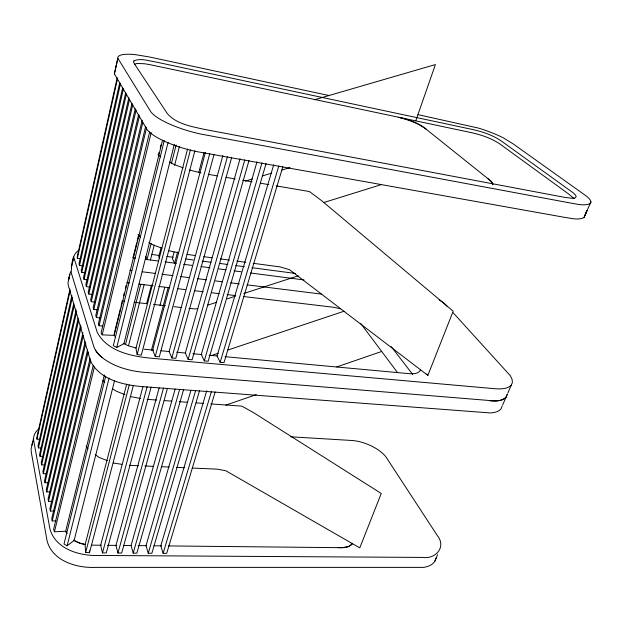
<?xml version="1.0" encoding="UTF-8"?>
<svg xmlns="http://www.w3.org/2000/svg" width="622" height="622" viewBox="0 0 622 622"><rect width="100%" height="100%" fill="white"/><g stroke="black" fill="none" stroke-linecap="round" stroke-linejoin="round"><path stroke-width="0.93" d="M584.058 217.56L586.919 210.679L584.058 217.56C578.141 220.437 571.323 218.268 565.149 217.443L197.594 151.76A45.227 12.564 15.7 0 1 179.152 146.94A44.947 12.487 15.6 0 1 161.984 140.074A45.219 12.564 15.7 0 1 146.986 129.462L114.464 73.979L117.807 58.227A40.166 9.089 15.5 0 1 135.697 54.689L149.708 57.037L328.952 95.516M116.166 66.111L117.807 58.227L150.672 111.548A45.616 11.973 15.8 0 0 200.323 133.963L570.343 203.005C576.726 203.923 583.56 206.17 589.85 203.783A38.533 8.451 20.5 0 0 586.725 196.334L513.08 143.83L503.423 137.913A34.467 6.896 19.4 0 0 478.559 128.116L418.007 114.635M113.461 364.523C105.546 360.503 97.009 355.349 93.79 346.594L71.211 272.623C71.748 265.182 71.654 254.841 78.667 250.378M68.529 280.265L69.532 276.005L67.961 282.862L68.342 285.529L90.4 360.698C99.707 380.081 124.237 385.282 143.845 386.736L490.284 412.938A35.913 14.734 22.8 0 0 501.122 408.74L502.211 405.839M69.897 274.279L68.933 278.563L70.473 271.736M437.608 554.676L434.832 561.293A33.432 18.435 25.2 0 1 423.823 567.373L95.594 567.381C76.856 568.205 52.699 561.238 47.132 541.093L31.287 452.155L31.1 448.928L32.772 441.534M31.947 445.22L33.487 438.347M69.967 289.129L36.892 437.149L36.931 439.085L39.73 439.389M117.224 77.633L77.206 256.738L77.369 258.285L80.114 258.752M36.931 439.085L70.107 290.754M77.369 258.285L117.535 78.699M71.872 295.536L38.059 445.865L38.44 447.879L41.254 448.019M119.751 82.656L79.002 263.814L79.538 265.462L83.208 265.921M38.44 447.879L72.377 297.254M79.538 265.462L120.45 83.853M73.761 303.583L39.637 454.223L40.026 456.284L42.871 456.416M122.69 87.593L81.218 270.663L81.77 272.35L84.553 272.685M72.766 261.326L73.334 258.838L71.374 267.46M40.026 456.284L74.29 305.301M81.77 272.35L123.413 88.822M76.148 309.865L41.254 462.776L41.651 464.883L44.527 464.999M125.714 92.67L83.496 277.676L84.056 279.402L87.811 279.846M41.651 464.883L76.677 311.669M84.056 279.402L126.46 93.938M78.147 318.262L42.902 471.523L43.307 473.676L46.215 473.793M128.816 97.887L85.82 284.868L86.396 286.641L90.198 287.076M43.307 473.676L78.699 320.073M86.396 286.641L129.578 99.186M80.642 324.925L44.59 480.479L45.009 482.68L48.602 482.804M132.004 103.244L88.215 292.239L88.798 294.058L92.647 294.494M45.009 482.68L81.194 326.814M88.798 294.058L132.797 104.566M82.967 332.754L46.323 489.638L46.751 491.901L50.382 492.01M135.285 108.757L90.664 299.804L91.271 301.67L94.863 302.067M46.751 491.901L83.325 335.608M91.271 301.67L136.101 110.11M85.144 341.703L48.096 499.023L48.532 501.34L52.201 501.441M138.667 114.409L93.176 307.571L93.798 309.484L97.436 309.873M116.563 64.26L114.72 72.028A39.956 9.571 15.4 0 0 114.464 73.979M48.532 501.34L85.727 343.694M93.798 309.484L139.491 115.816M87.585 349.953L49.908 508.633L50.359 511.004L54.075 511.097M142.135 120.24L95.757 315.541L96.394 317.508L100.08 317.889M50.359 511.004L88.2 351.959M96.394 317.508L142.772 122.62M90.112 358.381L51.766 518.484L52.225 520.909L55.988 520.987M145.703 126.25L98.408 323.72L99.069 325.741L102.793 326.115M52.225 520.909L90.726 360.48M99.069 325.741L146.59 127.72M93.121 365.79L53.609 529.322L54.448 531.802L65.66 531.242L104.379 374.949M149.645 131.887L101.114 332.731L102.187 334.838L114.184 335.398L162.56 140.152M54.448 531.802L94.389 367.027M102.187 334.838L151.216 132.54M114.036 334.387L120.551 308.038M121.018 306.156L122.417 300.512M123.584 295.808L124.283 292.985M125.45 288.281L126.149 285.459M133.007 257.749L136.731 242.697M137.198 240.815L138.597 235.17M158.392 155.205L159.092 152.382M160.258 147.678L160.958 144.856M105.709 376.201L64.019 543.978L67.106 545.828L74.104 540.495L114.565 380.602M164.27 140.572L113.297 345.669L116.742 347.465L123.895 343.733L174.347 144.358M67.106 545.828L109.107 377.997M116.742 347.465L168.095 142.275M125.473 344.518L140.766 284.293M151.092 243.606L147.041 259.568L145.665 256.513M171.353 163.78L176.127 144.996M128.521 345.77L144.117 284.697M150.423 260.012L154.256 245.006M174.603 165.32L179.393 146.567M146.621 303.668L151.465 284.946M161.168 247.432L158.742 256.793L159.465 258.317M126.678 384.101L85.082 544.748L85.657 552.422L89.514 552.701L133.333 385.554M187.556 149.031L135.977 348.211L137.143 354.556L141.311 355.139L194.88 150.788M85.657 552.422L129.22 385.026M137.143 354.556L190.418 149.848M159.986 305.309L164.698 287.519M174.09 252.042L172.356 258.581L174.619 263.153L177.612 251.918M151.441 350.24L168.127 287.551M198.791 172.341L204.024 152.685M142.936 386.635L100.64 545.23L102.49 552.911L106.261 552.935L151.13 387.032M205.392 152.429L152.701 350.015L155.251 356.476L159.294 356.841L214.077 154.295M102.49 552.911L147.134 386.713M155.251 356.476L209.769 153.517M159.154 387.879L115.956 545.385L117.939 553.02L121.655 553.044L167.474 388.291M222.863 155.586L169.122 351.531L171.82 357.961L175.808 358.319L231.672 157.444M117.939 553.02L163.532 387.98M171.82 357.961L227.427 156.682M175.14 389.154L131.087 545.541L133.186 553.129L136.863 553.152L183.591 389.527M240.053 158.711L185.317 353.024L188.155 359.43L192.089 359.78L248.994 160.546M133.186 553.129L179.696 389.232M188.155 359.43L244.811 159.8M190.907 390.414L146.022 545.696L148.246 553.23L151.877 553.261L199.491 390.756M257.01 161.767L201.295 354.501L204.273 360.869L208.152 361.219L266.06 163.609M148.246 553.23L195.65 390.46M204.273 360.869L261.94 162.871M206.745 390.725L160.779 545.844L163.12 553.339L166.704 553.362L215.181 391.977M273.711 164.776L217.055 355.955L220.165 362.292L223.99 362.634L282.87 166.618M163.12 553.339L211.387 391.681M220.165 362.292L278.812 165.895M415.791 120.769L435.392 64.564L314.335 99.784M507.303 394.115L506.246 396.953A36.107 14.415 22.7 0 1 495.423 400.996L147.624 372.586C135.884 371.917 124.175 369.515 113.468 364.531M434.832 561.293L436.24 557.685M253.224 263.3L280.304 266.939L289.518 269.691L427.858 375.393L453.197 311.187L321.745 200.766L309.453 191.537L276.168 185.885M502.724 404.868L507.257 394.332M507.863 393.034L512.411 382.476L512.046 379.21L510.335 375.719L453.236 312.85M584.867 215.539L590.9 201.925M420.612 369.826C418.715 374.071 413.078 373.892 409.152 373.666L225.055 356.694M352.518 543.231L351.547 544.748L347.776 546.909L342.986 547.679L338.197 547.655M352.55 543.62L348.615 546.59L341.999 547.694L168.274 545.922M38.758 428.962C35.104 431.8 32.795 436.403 33.751 441.06L49.985 529.198C55.786 549.319 79.989 556.146 98.781 555.469L422.843 557.421C435.804 559.295 446.596 546.901 437.305 535.511L385.663 456.494A29.646 14.889 21.7 0 0 352.697 440.531L290.723 436.807M506.059 397.163C501.845 401.392 495.353 401.097 489.825 400.84M511.237 385.243C506.984 389.395 500.508 388.999 495.003 388.727L151.465 358.249C131.701 356.429 107.186 351.438 97.219 332.296L73.699 256.995M225.848 405.116L256.28 394.643M336.743 366.933L381.69 351.461M134.554 64.291L137.058 63.444L144.568 63.755L150.944 64.867L395.413 116.571C406.329 118.965 417.533 122.309 426.381 129.384M211.293 355.559L218.314 353.21M227.776 350.054L344.067 311.225M197.749 308.395L195.93 308.986L188.987 308.38M207.406 305.262L216.643 302.269M227.116 298.879L235.287 296.227M243.762 293.483L298.233 275.826M323.611 202.593L381.558 184.54M245.255 181.126L252.54 178.926M262.251 175.987L271.728 173.118M281.844 170.055L290.007 167.582M91.916 545.144L101.316 545.237M107.505 545.3L116.889 545.401M123.739 545.471L131.506 545.548M138.045 545.618L146.629 545.704M153.906 545.774L161.658 545.859M129.236 465.318L138.519 465.722M144.949 466.002L153.152 466.36M161.712 466.733L169.192 467.06M176.57 467.379L184.695 467.728M192.26 468.063L217.156 469.143L225.84 470.753L359.78 547.881L381.255 493.464L253.69 412.736L241.927 406.143L210.811 403.927M164.239 400.599L171.758 401.136M179.229 401.672L187.673 402.271M196.148 402.877L203.464 403.398M147.064 399.332L156.705 400.063M143.985 349.214L153.665 350.108M160.942 350.777L169.207 351.539M176.539 352.215L185.667 353.055M192.929 353.731L201.94 354.556M209.101 355.216L217.109 355.955M122.06 300.924L124.758 301.227M134.103 302.269L146.87 303.692M153.517 304.43L165.413 305.752M173.966 306.708L181.772 307.571M126.779 282.629L129.392 282.94M139.071 284.091L153.113 285.762M158.68 286.431L169.767 287.753M177.978 288.725L185.247 289.595M194.274 290.668L203.223 291.734M212.11 292.791L219.169 293.638M227.061 294.579L235.769 295.613M243.552 296.538L333.236 307.221L340.607 308.784M129.843 270.251L131.747 270.484M142.181 271.783L155.345 273.423M161.875 274.24L172.978 275.616M180.333 276.533L188.544 277.552M197.602 278.679L206.59 279.799M215.507 280.911L222.598 281.789M230.521 282.777L239.26 283.865M247.066 284.837L321.465 294.097M132.945 257.741L135.573 258.083M145.33 259.351L158.548 261.061M165.102 261.916L176.275 263.363M183.63 264.319L191.879 265.392M200.968 266.566L209.995 267.74M218.944 268.898L226.058 269.824M234.004 270.858L241.033 271.767M250.612 273.011L304.01 279.939M151.962 254.484L159.403 255.463M166.797 256.443L173.227 257.29M185.978 258.977L193.209 259.934M202.181 261.123L211.083 262.297M219.924 263.464L227.815 264.505M235.66 265.547L244.314 266.69M252.042 267.709L295.714 273.486M187.098 254.429L195.471 255.549M203.721 256.661L211.892 257.757M220.359 258.892L229.604 260.136M236.896 261.108L245.799 262.305M113.391 463.032L121.78 464.3M85.198 544.491L79.321 542.959A22.851 14.407 10.9 0 1 73.497 540.067M225.778 177.332L235.194 178.926M242.666 180.201L252.058 181.795M260.54 183.233L268.79 184.633M208.253 174.331L217.319 175.894M130.216 396.502L140.424 398.492M169.067 250.814L178.576 252.796M136.086 348.009L129.671 346.221A24.981 11.437 13.8 0 1 123.21 343.328M85.121 544.491L80.876 543.566L74.313 540.642M189.446 170.024L201.038 172.885M183.179 167.831L174.214 164.542L169.371 162.039M161.907 248.162L152.95 244.843L148.837 242.355M124.991 394.628L116.384 391.246L112.559 388.734M107.388 460.677L98.82 457.302L95.205 454.558M157.957 154.645L160.779 156.954M487.64 178.428L491.629 181.811L492.857 184.773M102.171 357.619L98.074 353.817L95.368 350.093M574.145 198.636L568.228 193.683L499.528 143.729C490.136 137.493 479.15 134.165 468.187 131.965L398.601 117.247C408.055 119.634 417.774 122.643 425.565 128.731L488.713 179.291L490.945 181.126L492.943 184.058M447.545 306.685L445.041 304.181A31.808 11.344 20.5 0 0 439.116 299.796M138.131 234.494L140.619 237.394M102.879 380.415L104.659 382.569M426.746 373.985L427.858 375.393M391.191 346.54L412.72 374.491M360.698 323.448L397.466 372.5M114.37 335.553L115.708 337.404M65.831 531.654L66.896 533.264M86.116 445.873L87.974 449.076M65.823 531.421L66.927 533.559M89.358 550.789L89.514 552.701M133.932 60.855L133.52 61.99L134.22 63.498L167.357 113.655C176.283 123.879 190.962 126.375 203.612 129.228L564.652 197.361L572.629 198.356L575.109 197.897L576.174 196.824L575.599 195.137L573.274 192.89L500.391 140.323C491.1 134.36 480.371 131.048 469.626 128.871L155.687 61.959C148.658 60.894 140.821 57.916 133.932 60.855"/></g></svg>
